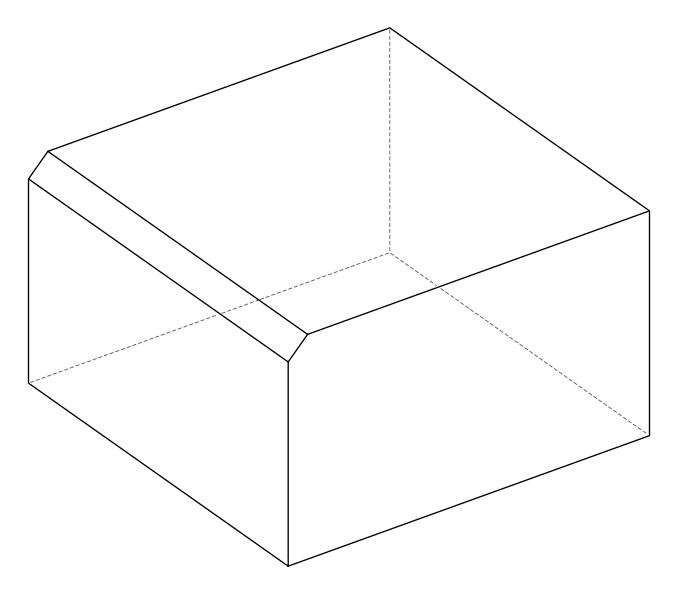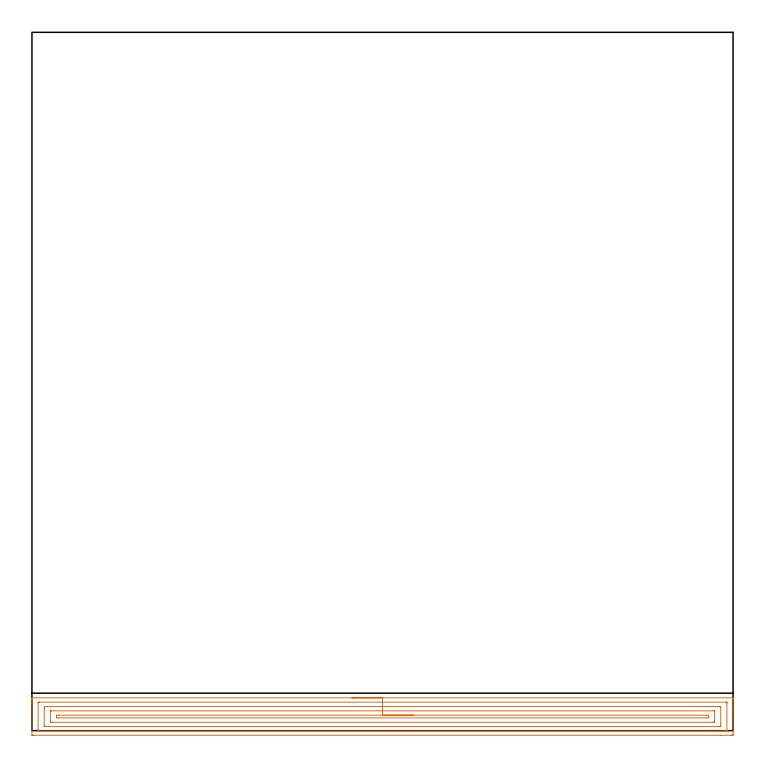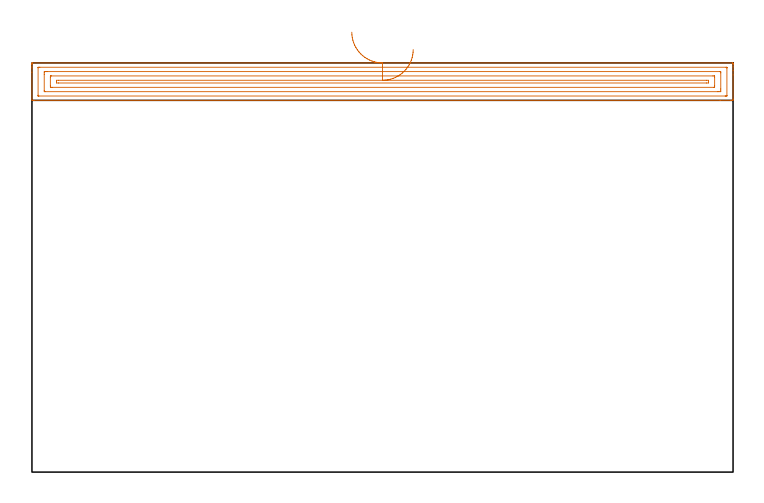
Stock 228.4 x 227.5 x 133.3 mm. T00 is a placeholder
(PLAN: 1 operations, 0 tool changes, 9.3 min)
(1 AREA_MILL | FG_CHAMFER_SURFACE | UGT0205_001 | 9.34 min | 16999 mm3)
(TOOL UGT0205_001 | Chamfer Mill 20 x 3 x 45 deg. | D20 FL50 Z2)
(OP 1 AREA_MILL)
G17 G21 G94 G90
T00 M6
G54
G17 G0 G90 X104.2 Y10.7 S1061 M3
G43 Z143.3 H0
G94 G1 X104.238 Z142.428 F250.
X104.352 Z141.563
X104.541 Z140.712
X104.803 Z139.88
X105.137 Z139.074
X105.54 Z138.3
X106.008 Z137.564
X106.54 Z136.872
X107.129 Z136.229
X107.772 Z135.639
X108.464 Z135.108
X109.2 Z134.64
X109.974 Z134.237
X110.78 Z133.903
X111.612 Z133.641
X112.464 Z133.452
X113.328 Z133.338
X114.2 Z133.3
X228.217
X228.39 Y10.698 Z133.289
X228.397 Y10.54 Z133.132
X228.4 Y10.375 Z132.974
Y10.146 Z132.746
Y9.426 Z132.021
Y8.189 Z130.786
Y6.794 Z129.389
Y-1.104 Z121.494
X228.397 Y-1.365 Z121.232
X228.39 Y-1.492 Z121.106
X228.261 Y-1.499 Z121.099
X227.769 Y-1.5 Z121.1
X224.22
X0.631
X0.135 Y-1.495 Z121.103
X0.01 Y-1.492 Z121.106
X0. Y-1.363 Z121.235
Y7.671 Z130.266
Y9.066 Z131.662
Y9.426 Z132.021
Y10.146 Z132.746
Y10.375 Z132.975
X0.003 Y10.54 Z133.132
X0.01 Y10.698 Z133.289
X0.183 Y10.7 Z133.3
X114.2
Y9.286 Z131.886
X226.125 Y9.285 Z131.885
X226.343 Y9.281 Z131.881
X226.389 Y9.279 Z131.879
X226.395 Y9.248 Z131.848
X226.398 Y9.212 Z131.812
X226.4 Y9.015 Z131.615
X226.399 Y0.103 Z122.703
X226.395 Y-0.007 Z122.593
X226.39 Y-0.074 Z122.526
X226.355 Y-0.079 Z122.521
X225.981 Y-0.085 Z122.515
X225.838 Y-0.086 Z122.514
X2.275 Y-0.085 Z122.515
X2.057 Y-0.081 Z122.519
X2.011 Y-0.079 Z122.521
X2.005 Y-0.048 Z122.552
X2.002 Y-0.012 Z122.588
X2. Y0.185 Z122.785
X2.001 Y9.097 Z131.697
X2.005 Y9.207 Z131.807
X2.01 Y9.274 Z131.874
X2.045 Y9.279 Z131.879
X2.419 Y9.284 Z131.884
X2.563 Y9.286 Z131.886
X114.2
Y7.871 Z130.471
X223.989
X224.192 Y7.869 Z130.469
X224.387 Y7.865 Z130.465
X224.394 Y7.671 Z130.271
X224.399 Y7.468 Z130.068
X224.4 Y2.203 Z124.803
X224.393 Y1.529 Z124.129
X224.389 Y1.335 Z123.935
X224.192 Y1.333 Z123.933
X223.502 Y1.329 Z123.929
X223.298 Y1.328 Z123.928
X4.411 Y1.329 Z123.929
X4.208 Y1.331 Z123.931
X4.013 Y1.335 Z123.935
X4.006 Y1.529 Z124.129
X4.001 Y1.732 Z124.332
X4. Y6.997 Z129.597
X4.007 Y7.671 Z130.271
X4.011 Y7.864 Z130.464
X4.208 Y7.867 Z130.467
X4.898 Y7.871 Z130.471
X5.102
X114.2
Y6.457 Z129.057
X221.853
X222.249 Y6.456 Z129.056
X222.319 Y6.455 Z129.055
X222.387 Y6.451 Z129.051
X222.391 Y6.352 Z128.952
X222.4 Y5.92 Z128.52
Y3.288 Z125.888
X222.39 Y2.847 Z125.447
X222.382 Y2.749 Z125.349
X222.245 Y2.746 Z125.346
X222.06 Y2.743 Z125.343
X6.547
X6.151 Y2.744 Z125.344
X6.081 Y2.745 Z125.345
X6.013 Y2.749 Z125.349
X6.009 Y2.848 Z125.448
X6. Y3.28 Z125.88
Y5.912 Z128.512
X6.01 Y6.353 Z128.953
X6.018 Y6.451 Z129.051
X6.155 Y6.454 Z129.054
X6.34 Y6.457 Z129.057
X114.2
Y5.043 Z127.643
X219.717
X220.39 Y5.039 Z127.639
X220.395 Y4.378 Z126.978
X220.39 Y4.161 Z126.761
X219.726 Y4.157 Z126.757
X8.683
X8.01 Y4.161 Z126.761
X8.005 Y4.822 Z127.422
X8.01 Y5.039 Z127.639
X8.674 Y5.043 Z127.643
X114.2
X115.072 Z127.681
X115.936 Z127.795
X116.788 Z127.984
X117.62 Z128.246
X118.426 Z128.58
X119.2 Z128.983
X119.936 Z129.452
X120.628 Z129.983
X121.271 Z130.572
X121.86 Z131.215
X122.392 Z131.907
X122.86 Z132.643
X123.263 Z133.417
X123.597 Z134.223
X123.859 Z135.055
X124.048 Z135.907
X124.162 Z136.772
X124.2 Z137.643
G0 Z143.3
M5
M2
